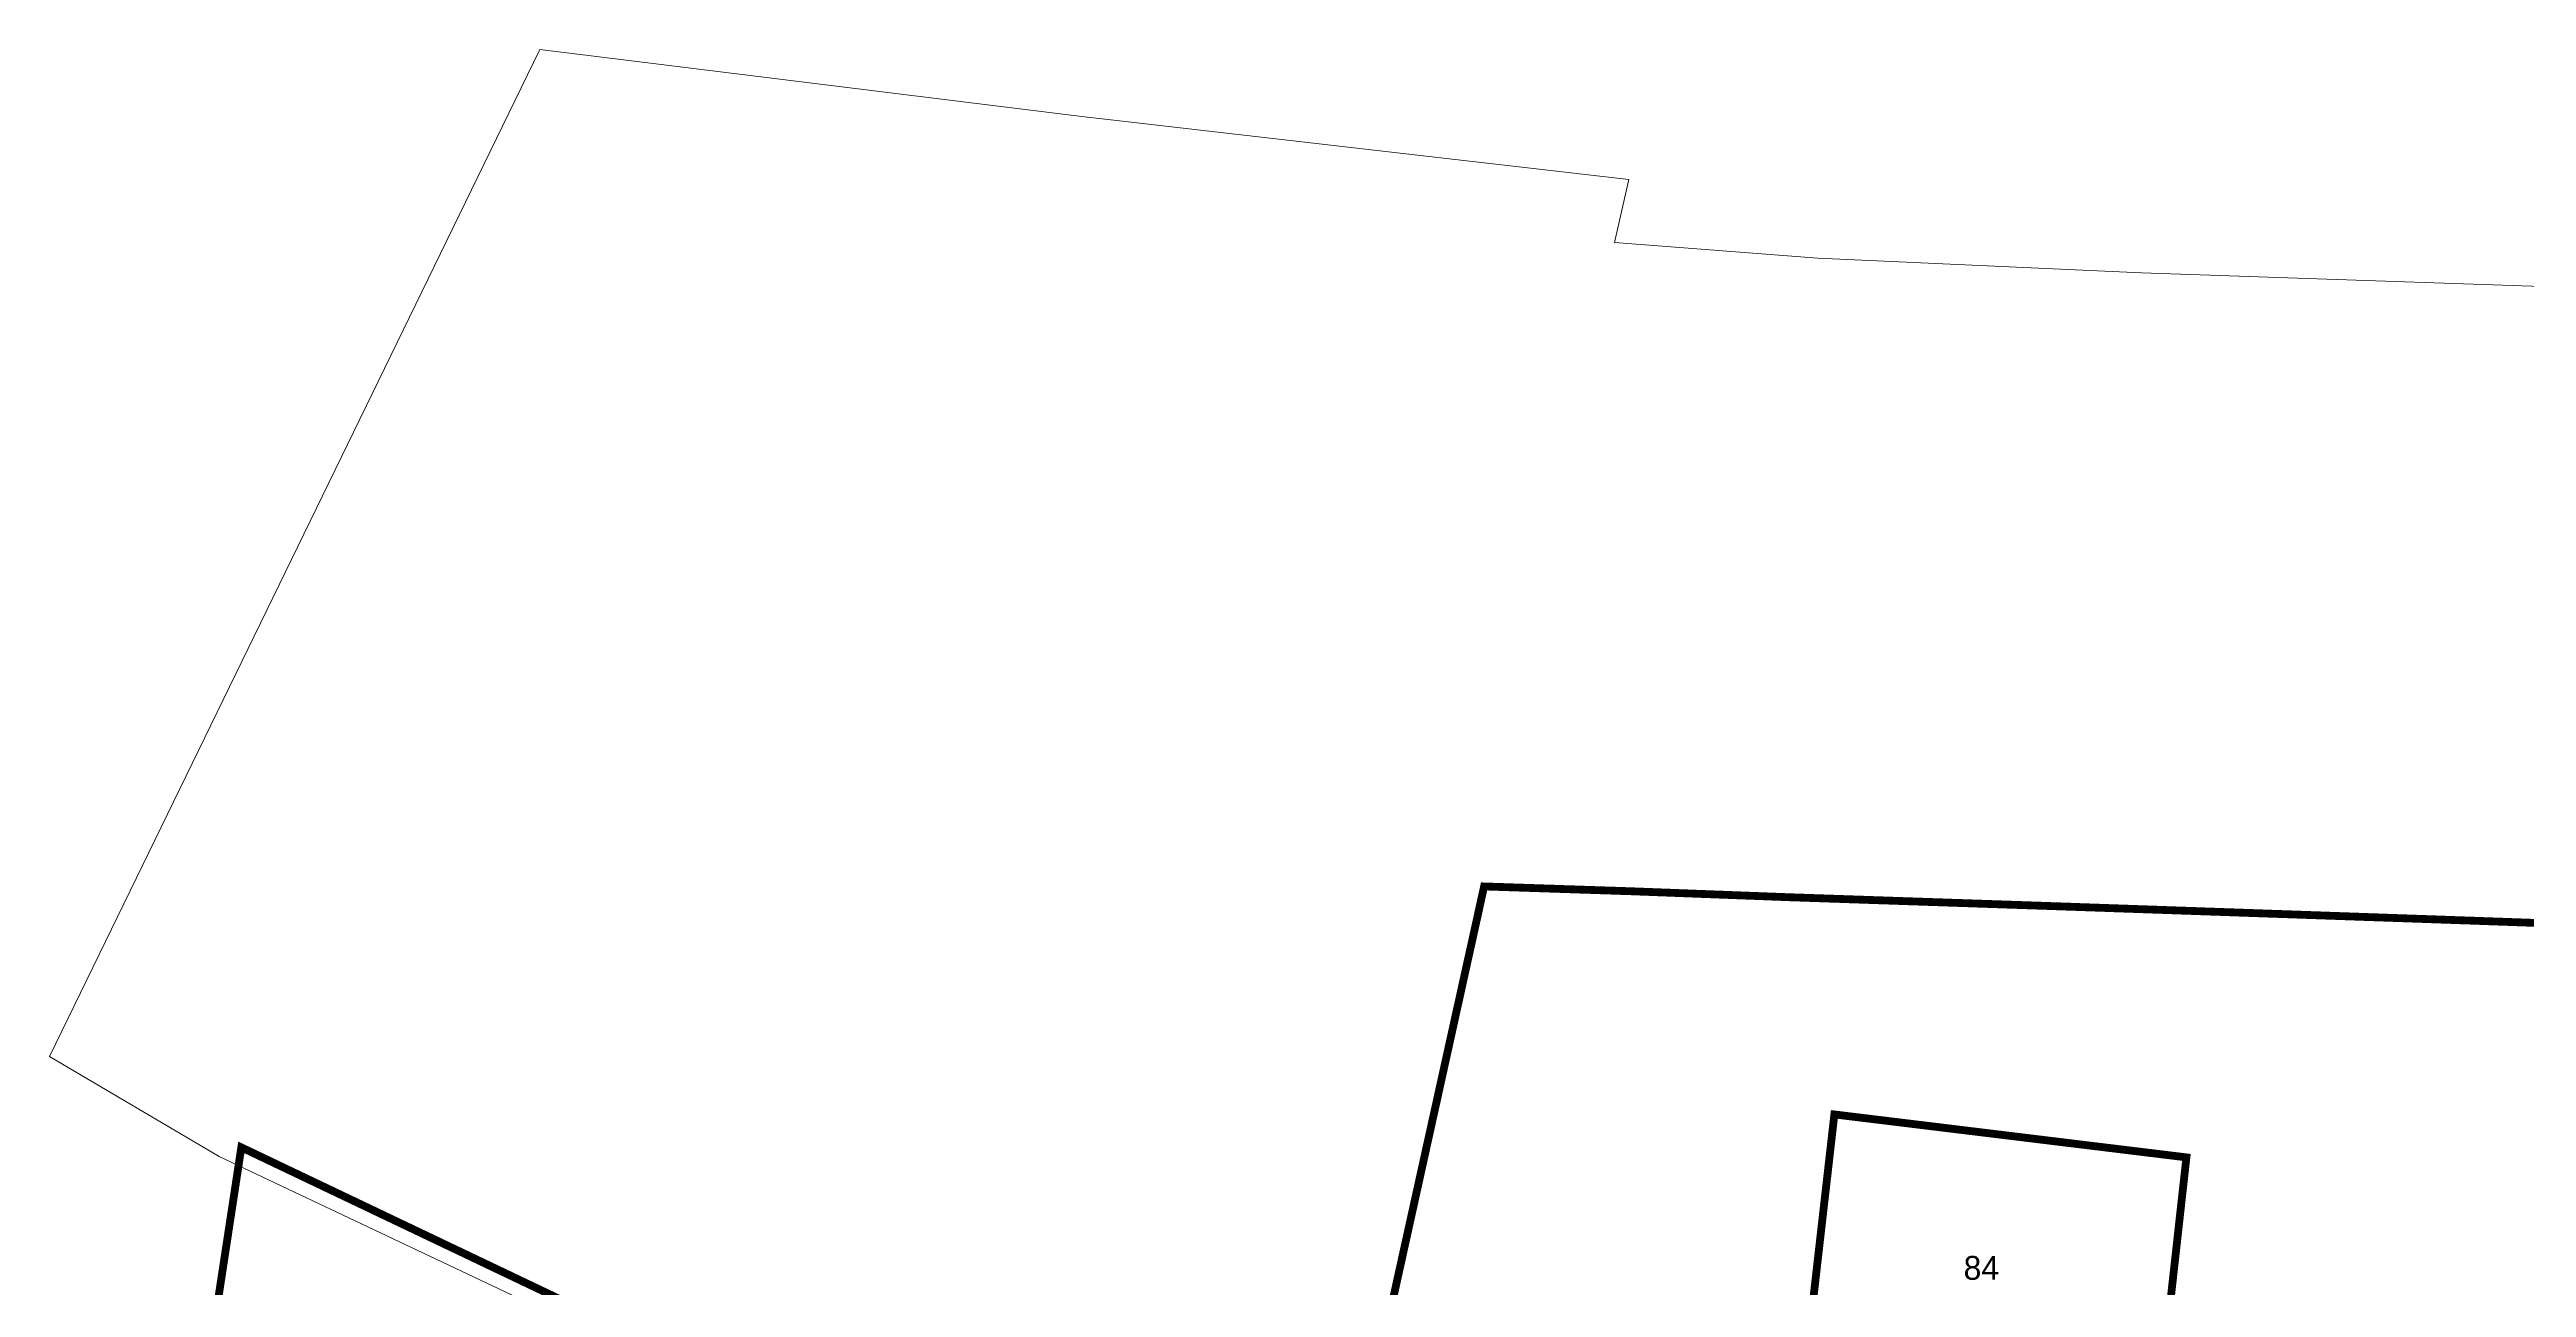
# Model space of a CAD drawing. Header units: inches. Extents: x 179568 to 180433, y 653998 to 654850.
# Drawn here: x 179729.7 to 179935.7, y 654729.5 to 654832.4 of the extents above; entities that cross this region are included whole.
import ezdxf

# ---------------------------------------------------------------- set-up
doc = ezdxf.new("R2010")
doc.units = ezdxf.units.IN
doc.header["$MEASUREMENT"] = 0
doc.layers.add('2220', color=7, linetype='Continuous', lineweight=9, true_color=0xcad9fc)
doc.layers.add('chelkot lines', color=1, linetype='Continuous')
doc.layers.add('chelkot numbers', color=1, linetype='Continuous')
doc.styles.get("Standard").update_dxf_attribs({"font": 'arial.ttf'})

msp = doc.modelspace()

# ---------------------------------------------------------------- linework, layer by layer
at = {"layer": '2220'}
msp.add_lwpolyline([(179940.81, 654658.27), (179931.23, 654659.62), (179916.67, 654662.5), (179909.05, 654664.84), (179905.48, 654665.94), (179903.86, 654667.19), (179903.16, 654668.16), (179902.78, 654668.69), (179885.03, 654674.81), (179867.86, 654682.44), (179834.19, 654698.44), (179781.45, 654722.56), (179743.78, 654740.38), (179729.67, 654748.71), (179770.45, 654832.44), (179815.52, 654826.88), (179861.03, 654821.63), (179859.83, 654816.38), (179876.73, 654815.1), (179903.64, 654813.86), (179949.09, 654812.31)], dxfattribs=at)
at = {"layer": 'chelkot lines', "color": 160, "linetype": 'Continuous', "true_color": 0x2323ff, "const_width": 0.65}
for points in [[(179878.11, 654743.88), (179873.55, 654703.94), (179910.42, 654692.44), (179908.23, 654686.06), (179835.1, 654699.99), (179848.98, 654762.84), (179861.17, 654762.44), (179874.42, 654761.94), (179896.64, 654761.19), (179930.97, 654760), (179946.78, 654759.44), (179945.77, 654709.44), (179904.61, 654715.31), (179907.39, 654740.31), (179878.11, 654743.88)], [(179903.86, 654667.19), (179902.78, 654668.69), (179902.56, 654670.75), (179902.8, 654672.44), (179908.23, 654686.06), (179910.42, 654692.44), (179873.55, 654703.94), (179878.11, 654743.88), (179907.39, 654740.31), (179904.61, 654715.31), (179945.77, 654709.44), (179959.55, 654707.56), (179955.34, 654656.62), (179941.39, 654658.19), (179931.23, 654659.62), (179916.67, 654662.5), (179905.48, 654665.94), (179903.86, 654667.19)]]:
    msp.add_lwpolyline(points, close=True, dxfattribs=at)
msp.add_lwpolyline([(179742.94, 654723.56), (179745.62, 654741.14), (179834.8, 654698.65)], dxfattribs=at)

# ---------------------------------------------------------------- texts
at = {"layer": 'chelkot numbers', "color": 160, "true_color": 0x2323ff, "insert": (179888.86, 654730.1), "char_height": 0.2, "width": 2.9105, "attachment_point": 7}
msp.add_mtext('\\fMS Shell Dlg 2|i0|b0;\\H1.98443;84', dxfattribs=at)

doc.saveas('drawing.dxf')
